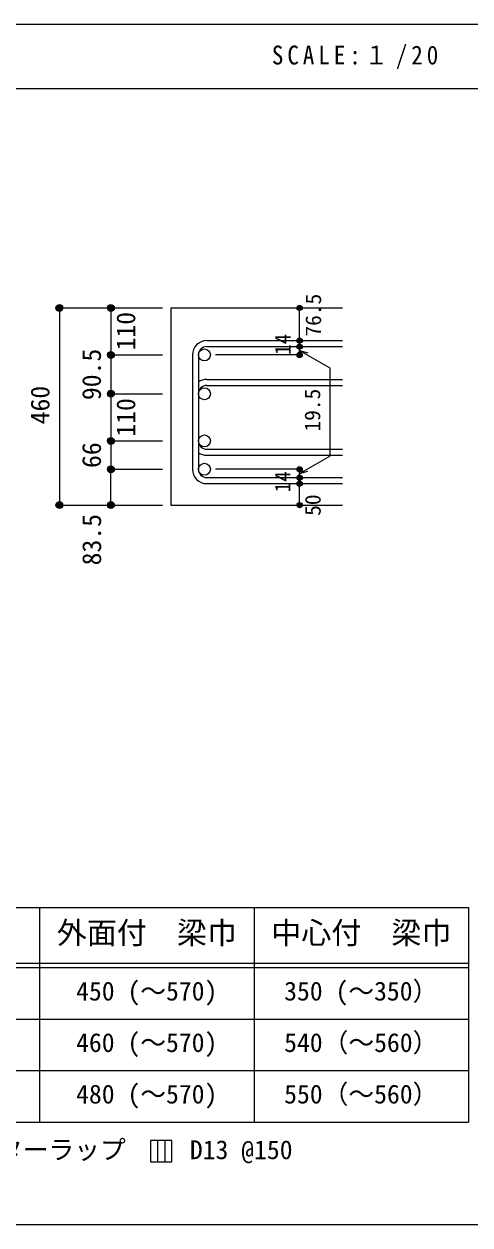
# Model space of a CAD drawing. Units: millimetres at full size, sheet at 1:20; details may follow other scales. Extents: x -3982 to 3969, y -2797 to 2801.
# Drawn here: x 1370 to 2410, y 2 to 2801 of the extents above; entities that cross this region are included whole.
import ezdxf
from ezdxf.enums import TextEntityAlignment as Align

# ---------------------------------------------------------------- set-up
doc = ezdxf.new("R2010")
doc.units = ezdxf.units.MM
doc.header["$LTSCALE"] = 20
doc.header["$PDMODE"] = 32
doc.header["$PDSIZE"] = 12
for name, color, linetype in [('6-1_躯体線', 2, 'Continuous'), ('6-5_梁主筋', 7, 'Continuous'), ('6-6_S.T.P.', 7, 'Continuous'), ('6-7_文字', 7, 'Continuous'), ('6-D_寸法', 4, 'Continuous'), ('6-E_枠', 7, 'Continuous'), ('F-0_枠', 6, 'Continuous')]:
    doc.layers.add(name, color=color, linetype=linetype)
doc.styles.add('ＭＳ ゴシック', font='')
doc.styles.get('ＭＳ ゴシック').set_extended_font_data('MS Gothic')

msp = doc.modelspace()

# ---------------------------------------------------------------- linework, layer by layer
at = {"layer": '6-1_躯体線'}
for p, q in [((1712.96, 2139.12), (2112.96, 2139.12)), ((1712.96, 2139.12), (1712.96, 1679.62)), ((1712.96, 1679.62), (2112.96, 1679.62))]:
    msp.add_line(p, q, dxfattribs=at)
at = {"layer": '6-5_梁主筋', "color": 3}
for centre in [(1790.96, 2029.51), (1790.96, 1939.12), (1790.96, 1829.12), (1790.96, 1763.12)]:
    msp.add_circle(centre, 14, dxfattribs=at)
at = {"layer": '6-6_S.T.P.'}
for p, q in [((1796.46, 2063.01), (2112.96, 2063.01)), ((1796.46, 2049.01), (2112.96, 2049.01)), ((1762.96, 2029.51), (1762.96, 1763.12)), ((1776.96, 2029.51), (1776.96, 1763.12)), ((1796.46, 1972.62), (2112.96, 1972.62)), ((1796.46, 1958.62), (2112.96, 1958.62)), ((1796.46, 1809.62), (2112.96, 1809.62)), ((1796.46, 1795.62), (2112.96, 1795.62)), ((1796.46, 1743.62), (2112.96, 1743.62)), ((1796.46, 1729.62), (2112.96, 1729.62))]:
    msp.add_line(p, q, dxfattribs=at)
for centre, radius, start, end in [((1796.46, 2029.51), 33.5, 90, 180), ((1796.46, 2029.51), 19.5, 90, 180), ((1796.46, 1939.12), 33.5, 90, 125.59765), ((1796.46, 1939.12), 19.5, 90, 180), ((1796.46, 1829.12), 19.5, 180, 270), ((1796.46, 1829.12), 33.5, 234.40235, 270), ((1796.46, 1763.12), 33.5, 180, 270), ((1796.46, 1763.12), 19.5, 180, 270)]:
    msp.add_arc(centre, radius, start, end, dxfattribs=at)
at = {"layer": '6-7_文字'}
for p, q in [((1681.64, 198.83), (1681.64, 148.83)), ((1698.31, 198.83), (1698.31, 148.83))]:
    msp.add_line(p, q, dxfattribs=at)
msp.add_lwpolyline([(1664.97, 148.83), (1714.97, 148.83), (1714.97, 198.83), (1664.97, 198.83)], close=True, dxfattribs=at)
at = {"layer": '6-D_寸法'}
for p, q in [((1452.96, 2139.12), (1572.96, 2139.12)), ((1452.96, 2139.12), (1452.96, 1679.62)), ((1572.96, 2139.12), (1692.96, 2139.12)), ((1572.96, 2139.12), (1572.96, 2029.51)), ((2012.96, 2063.59), (2012.96, 2139.12)), ((2012.96, 2049.01), (2012.96, 2063.01)), ((1572.96, 2029.51), (1692.96, 2029.51)), ((2012.96, 2029.51), (1816.87, 2029.51)), ((2012.96, 2039.84), (2032.28, 2034.66)), ((2012.96, 2039.84), (2083.02, 1999.39)), ((2083.02, 1999.39), (2083.02, 1793.82)), ((1572.96, 1939.12), (1692.96, 1939.12)), ((1572.96, 1829.12), (1692.96, 1829.12)), ((2012.96, 1753.37), (2083.02, 1793.82)), ((1572.96, 1763.12), (1692.96, 1763.12)), ((1572.96, 1679.62), (1572.96, 1763.12)), ((2012.96, 1763.12), (1816.87, 1763.12)), ((2012.96, 1743.62), (2012.96, 1763.12)), ((2012.96, 1753.37), (2032.28, 1758.55)), ((2012.96, 1729.62), (2012.96, 1743.62)), ((2012.96, 1679.62), (2012.96, 1729.62)), ((1452.96, 1679.62), (1572.96, 1679.62)), ((1452.96, 1679.62), (1562.82, 1679.62)), ((1572.96, 1679.62), (1692.96, 1679.62))]:
    msp.add_line(p, q, dxfattribs=at)
for points in [[(2012.96, 2029.51), (2012.96, 2049.59), (2012.96, 2029.51)], [(1572.96, 2029.51), (1572.96, 1939.12), (1572.96, 1829.12), (1572.96, 1763.12)]]:
    msp.add_lwpolyline(points, dxfattribs=at)
for centre, radius in [((1452.96, 2139.12), 8), ((1452.96, 2139.12), 7.2), ((1452.96, 2139.12), 6.4), ((1452.96, 2139.12), 5.6), ((1452.96, 2139.12), 4.8), ((1452.96, 2139.12), 4), ((1452.96, 2139.12), 3.2), ((1452.96, 2139.12), 2.4), ((1452.96, 2139.12), 1.6), ((1452.96, 2139.12), 0.8), ((1572.96, 2139.12), 8), ((1572.96, 2139.12), 7.2), ((1572.96, 2139.12), 6.4), ((1572.96, 2139.12), 5.6), ((1572.96, 2139.12), 4.8), ((1572.96, 2139.12), 4), ((1572.96, 2139.12), 3.2), ((1572.96, 2139.12), 2.4), ((1572.96, 2139.12), 1.6), ((1572.96, 2139.12), 0.8), ((2012.96, 2139.12), 4), ((2012.96, 2139.12), 3.6), ((2012.96, 2139.12), 3.2), ((2012.96, 2139.12), 2.8), ((2012.96, 2139.12), 2.4), ((2012.96, 2139.12), 2), ((2012.96, 2139.12), 1.6), ((2012.96, 2139.12), 1.2), ((2012.96, 2139.12), 0.8), ((2012.96, 2139.12), 0.4), ((2012.96, 2063.01), 4), ((2012.96, 2049.01), 4), ((2012.96, 2063.01), 3.6), ((2012.96, 2049.01), 3.6), ((2012.96, 2063.01), 3.2), ((2012.96, 2049.01), 3.2), ((2012.96, 2063.01), 2.8), ((2012.96, 2049.01), 2.8), ((2012.96, 2063.01), 2.4), ((2012.96, 2049.01), 2.4), ((2012.96, 2063.01), 2), ((2012.96, 2049.01), 2), ((2012.96, 2063.01), 1.6), ((2012.96, 2049.01), 1.6), ((2012.96, 2063.01), 1.2), ((2012.96, 2049.01), 1.2), ((2012.96, 2063.01), 0.8), ((2012.96, 2049.01), 0.8), ((2012.96, 2063.01), 0.4), ((2012.96, 2049.01), 0.4), ((1572.96, 2029.51), 8), ((1572.96, 2029.51), 7.2), ((1572.96, 2029.51), 6.4), ((1572.96, 2029.51), 5.6), ((1572.96, 2029.51), 4.8), ((1572.96, 2029.51), 4), ((1572.96, 2029.51), 3.2), ((1572.96, 2029.51), 2.4), ((1572.96, 2029.51), 1.6), ((1572.96, 2029.51), 0.8), ((2012.96, 2029.51), 4), ((2012.96, 2029.51), 3.6), ((2012.96, 2029.51), 3.2), ((2012.96, 2029.51), 2.8), ((2012.96, 2029.51), 2.4), ((2012.96, 2029.51), 2), ((2012.96, 2029.51), 1.6), ((2012.96, 2029.51), 1.2), ((2012.96, 2029.51), 0.8), ((2012.96, 2029.51), 0.4), ((1572.96, 1939.12), 8), ((1572.96, 1939.12), 7.2), ((1572.96, 1939.12), 6.4), ((1572.96, 1939.12), 5.6), ((1572.96, 1939.12), 4.8), ((1572.96, 1939.12), 4), ((1572.96, 1939.12), 3.2), ((1572.96, 1939.12), 2.4), ((1572.96, 1939.12), 1.6), ((1572.96, 1939.12), 0.8), ((1572.96, 1829.12), 8), ((1572.96, 1829.12), 7.2), ((1572.96, 1829.12), 6.4), ((1572.96, 1829.12), 5.6), ((1572.96, 1829.12), 4.8), ((1572.96, 1829.12), 4), ((1572.96, 1829.12), 3.2), ((1572.96, 1829.12), 2.4), ((1572.96, 1829.12), 1.6), ((1572.96, 1829.12), 0.8), ((1572.96, 1763.12), 8), ((1572.96, 1763.12), 7.2), ((1572.96, 1763.12), 6.4), ((1572.96, 1763.12), 5.6), ((1572.96, 1763.12), 4.8), ((1572.96, 1763.12), 4), ((1572.96, 1763.12), 3.2), ((1572.96, 1763.12), 2.4), ((1572.96, 1763.12), 1.6), ((1572.96, 1763.12), 0.8), ((2012.96, 1763.12), 4), ((2012.96, 1763.12), 3.6), ((2012.96, 1763.12), 3.2), ((2012.96, 1763.12), 2.8), ((2012.96, 1763.12), 2.4), ((2012.96, 1763.12), 2), ((2012.96, 1763.12), 1.6), ((2012.96, 1763.12), 1.2), ((2012.96, 1763.12), 0.8), ((2012.96, 1763.12), 0.4), ((2012.96, 1743.62), 4), ((2012.96, 1743.62), 3.6), ((2012.96, 1743.62), 3.2), ((2012.96, 1743.62), 2.8), ((2012.96, 1743.62), 2.4), ((2012.96, 1743.62), 2), ((2012.96, 1743.62), 1.6), ((2012.96, 1743.62), 1.2), ((2012.96, 1743.62), 0.8), ((2012.96, 1743.62), 0.4), ((2012.96, 1729.62), 4), ((2012.96, 1729.62), 3.6), ((2012.96, 1729.62), 3.2), ((2012.96, 1729.62), 2.8), ((2012.96, 1729.62), 2.4), ((2012.96, 1729.62), 2), ((2012.96, 1729.62), 1.6), ((2012.96, 1729.62), 1.2), ((2012.96, 1729.62), 0.8), ((2012.96, 1729.62), 0.4), ((1452.96, 1679.62), 8), ((1452.96, 1679.62), 7.2), ((1452.96, 1679.62), 6.4), ((1452.96, 1679.62), 5.6), ((1452.96, 1679.62), 4.8), ((1452.96, 1679.62), 4), ((1452.96, 1679.62), 3.2), ((1452.96, 1679.62), 2.4), ((1452.96, 1679.62), 1.6), ((1452.96, 1679.62), 0.8), ((1572.96, 1679.62), 8), ((1572.96, 1679.62), 7.2), ((1572.96, 1679.62), 6.4), ((1572.96, 1679.62), 5.6), ((1572.96, 1679.62), 4.8), ((1572.96, 1679.62), 4), ((1572.96, 1679.62), 3.2), ((1572.96, 1679.62), 2.4), ((1572.96, 1679.62), 1.6), ((1572.96, 1679.62), 0.8), ((2012.96, 1679.62), 4), ((2012.96, 1679.62), 3.6), ((2012.96, 1679.62), 3.2), ((2012.96, 1679.62), 2.8), ((2012.96, 1679.62), 2.4), ((2012.96, 1679.62), 2), ((2012.96, 1679.62), 1.6), ((2012.96, 1679.62), 1.2), ((2012.96, 1679.62), 0.8), ((2012.96, 1679.62), 0.4)]:
    msp.add_circle(centre, radius, dxfattribs=at)
at = {"layer": '6-D_寸法', "color": 7}
for p in [(1452.96, 2139.12), (1572.96, 2139.12), (2012.96, 2139.12), (2012.96, 2063.01), (2012.96, 2049.01), (1572.96, 2029.51), (2012.96, 2029.51), (1572.96, 1939.12), (1572.96, 1829.12), (1572.96, 1763.12), (1572.96, 1763.12), (2012.96, 1763.12), (2012.96, 1743.62), (2012.96, 1729.62), (1452.96, 1679.62), (1572.96, 1679.62), (2012.96, 1679.62)]:
    msp.add_point(p, dxfattribs=at)
at = {"layer": '6-E_枠', "color": 3}
for p, q in [((965.14, 741.85), (2406.83, 741.85)), ((2406.83, 741.85), (2406.83, 241.85)), ((965.14, 241.85), (2406.83, 241.85))]:
    msp.add_line(p, q, dxfattribs=at)
at = {"layer": '6-E_枠'}
for p, q in [((1406.83, 741.85), (1406.83, 241.85)), ((1906.83, 741.85), (1906.83, 241.85)), ((965.14, 611.85), (2406.83, 611.85)), ((965.14, 601.85), (2406.83, 601.85)), ((965.14, 481.85), (2406.83, 481.85)), ((965.14, 361.85), (2406.83, 361.85))]:
    msp.add_line(p, q, dxfattribs=at)
at = {"layer": 'F-0_枠'}
msp.add_line((-3981.92, 2800.77), (3969.4, 2800.77), dxfattribs=at)
at = {"layer": 'F-0_枠', "color": 2}
for p, q in [((-3981.92, 2650.77), (2482.4, 2650.77)), ((2482.4, 1.97), (-3981.92, 1.97))]:
    msp.add_line(p, q, dxfattribs=at)

# ---------------------------------------------------------------- texts
at = {"layer": '6-7_文字', "color": 2, "style": 'ＭＳ ゴシック'}
for s, p in [('外面付\u3000梁巾', (1446.83, 641.85)), ('中心付\u3000梁巾', (1946.83, 641.85))]:
    msp.add_text(s, height=51.32, dxfattribs=at).set_placement(p, align=Align.BOTTOM_LEFT)
at = {"layer": '6-7_文字', "style": 'ＭＳ ゴシック'}
for s, p in [('450 (～570)', (1491.83, 511.85)), ('350 (～350）', (1976.83, 511.85)), ('460 (～570)', (1491.83, 391.85)), ('540（～560）', (1976.83, 391.85)), ('550（～560）', (1976.83, 271.85)), ('480 (～570)', (1491.83, 271.85)), ('※ 基礎梁スターラップ     D13 @150', (977.51, 142.13))]:
    msp.add_text(s, height=43.99, dxfattribs=at).set_placement(p, align=Align.BOTTOM_LEFT)
at = {"layer": '6-7_文字', "color": 2, "insert": (1948.17, 2695.77), "char_height": 43.99, "attachment_point": 7, "style": 'ＭＳ ゴシック'}
msp.add_mtext('\\T1.34;\\W0.9;SCALE:１/20', dxfattribs=at)
at = {"layer": '6-D_寸法', "style": 'ＭＳ ゴシック'}
for s, height, p in [('76.5', 36.66, (2074.03, 2072.38)), ('110', 43.99, (1642.96, 2040.06)), ('14', 36.66, (2002.96, 2029.12)), ('90.5', 43.99, (1562.96, 1924.32)), ('460', 43.99, (1442.96, 1867.87)), ('19.5', 36.66, (2071.94, 1851.09)), ('110', 43.99, (1642.96, 1839.12)), ('66', 43.99, (1562.96, 1766.12)), ('14', 36.66, (2002.56, 1708.94)), ('50', 36.66, (2072.96, 1654.62)), ('83.5', 43.99, (1563.27, 1539.16))]:
    msp.add_text(s, height=height, rotation=90, dxfattribs=at).set_placement(p, align=Align.BOTTOM_LEFT)

doc.saveas('drawing.dxf')
